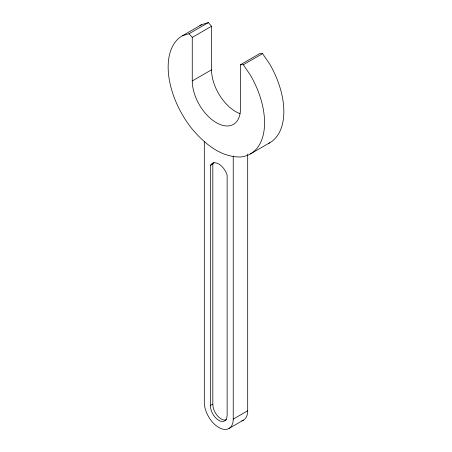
<?xml version="1.0" encoding="UTF-8"?>
<svg xmlns="http://www.w3.org/2000/svg" width="452" height="452" viewBox="0 0 452 452"><rect width="100%" height="100%" fill="white"/><g stroke="black" fill="none" stroke-linecap="round" stroke-linejoin="round"><path stroke-width="0.68" d="M210.406 165.511L210.898 164.596A13.006 7.509 60 0 1 226.638 173.687L227.13 175.167L227.13 415.128L226.791 417.88A11.746 6.786 60 0 1 218.768 420.354A11.746 6.786 60 0 1 210.745 408.614L210.406 405.472L210.406 165.511L212.819 164.121L213.31 163.206A13.006 7.509 60 0 1 214.033 162.432M182.275 35.832L189.066 33.73L192.258 37.392L192.258 80.953A34.086 19.679 60 0 0 216.361 122.701A34.086 19.679 60 0 0 240.464 108.785L240.464 64.726L243.312 64.749L250.448 75.19A68.173 39.358 60 0 1 240.464 156.991C220.627 157.307 204.44 143.425 192.258 129.159A68.173 39.358 60 0 1 182.275 35.832L201.552 24.696L208.349 22.6L211.536 26.256L211.536 69.823A34.086 19.679 60 0 0 240.04 113.644M189.066 33.73L208.349 22.6M192.258 37.392L211.536 26.256M192.258 80.953L211.536 69.823M240.464 64.726L259.742 53.596L262.595 53.618L269.725 64.06A68.173 39.358 60 0 1 268.528 143.425M243.312 64.749L262.595 53.618M250.448 153.912L269.725 142.775M210.406 405.472L212.819 404.082L212.819 164.121M204.31 141.476L204.31 402.416A20.453 11.808 60 0 0 218.768 427.462A20.453 11.808 60 0 0 233.232 419.111L247.69 410.761L247.69 154.053M228.994 428.473L243.458 420.128M212.819 404.082L213.158 407.224A11.746 6.786 60 0 0 226.52 419.801M233.232 156.059L233.232 419.111M199.824 25.804A68.173 39.358 60 0 1 201.552 24.696M247.69 410.761A20.453 11.808 60 0 1 241.73 420.835"/></g></svg>
